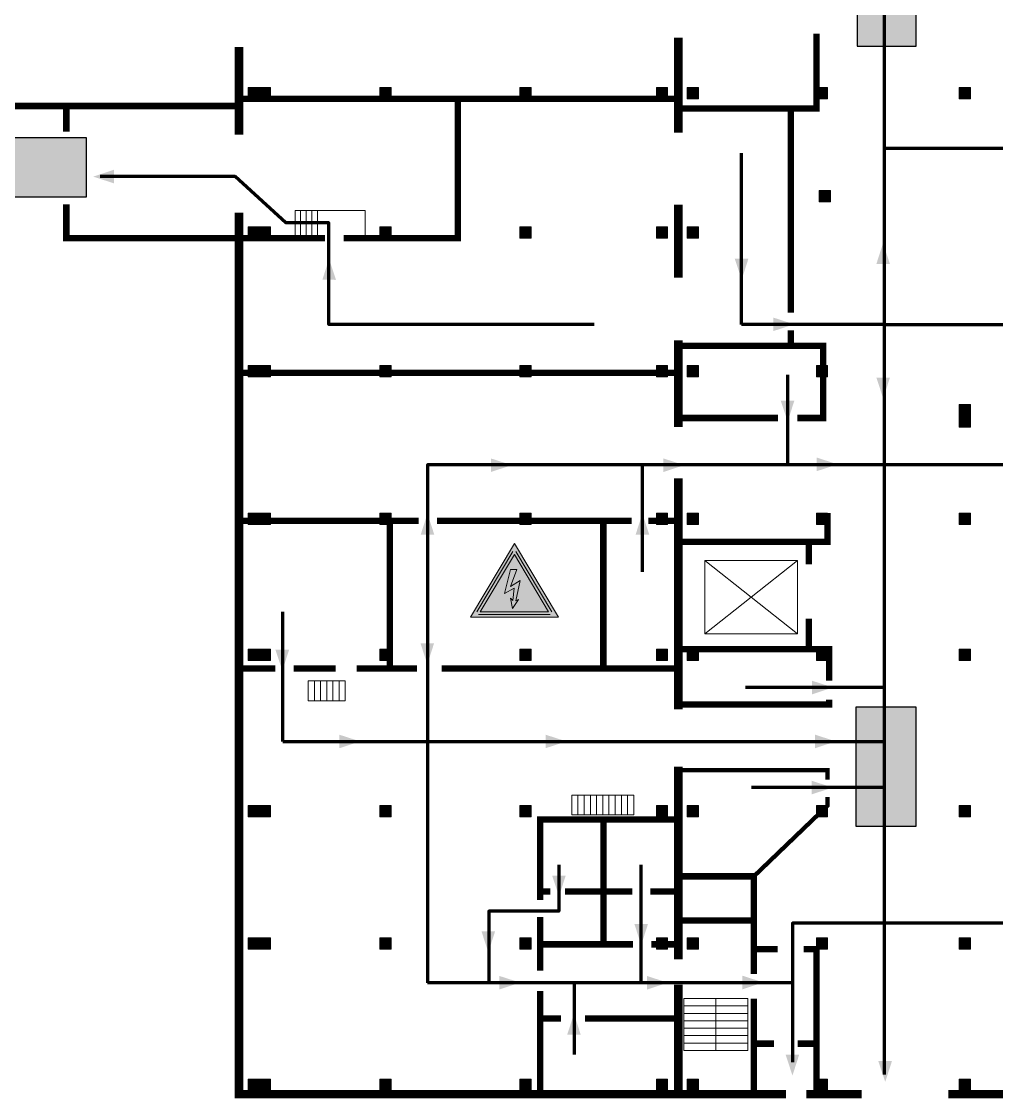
# Model space of a CAD drawing. Header units: millimetres. Extents: x 13810 to 67229, y 12374 to 21950.
# Drawn here: x 27290.6 to 27396.4, y 14282 to 14398.8 of the extents above; entities that cross this region are included whole.
import ezdxf

# ---------------------------------------------------------------- set-up
doc = ezdxf.new("R2010")
doc.units = ezdxf.units.MM
doc.layers.add('План_Штампы', color=7, linetype='Continuous')

# ---------------------------------------------------------------- blocks, each defined once
blk = doc.blocks.new('A$C32E8229D')
at = {"true_color": 0xffffff}
blk.add_hatch(color=7, dxfattribs=at).paths.add_polyline_path([(0, 0), (0, -8), (16, -8), (16, 0)])
h = blk.add_hatch(color=126)
h.paths.add_polyline_path([(0.2, -0.2), (15.8, -0.2), (15.8, -7.8), (0.2, -7.8)])
h.paths.add_polyline_path([(13.49, -2.05), (12.08, -2.05), (11.37, -2.63, 0.162397), (11.29, -2.84), (11.29, -3.63), (10.35, -3.63), (10.35, -4.05), (11.68, -4.05), (11.68, -3.48), (12.26, -4.28), (11.29, -5.1), (11.29, -6.78), (11.85, -6.78), (11.85, -5.44), (12.8, -4.64), (12.8, -5.94), (14.46, -5.94), (14.46, -5.39), (13.45, -5.39), (13.45, -3.97), (12.46, -2.59), (13.15, -2.59), (13.69, -3.34), (14.18, -3)], flags=16)
h.paths.add_polyline_path([(10.74, -1.82, 1), (11.8, -1.82, 1)], flags=16)
h.paths.add_polyline_path([(9.39, -3.59), (5.99, -3.59), (6.56, -3.03), (5.91, -3.03), (5.1, -3.83), (5.91, -4.64), (6.56, -4.64), (5.99, -4.09), (9.39, -4.09)], flags=16)
h.paths.add_polyline_path([(4.29, -1.08), (1.72, -1.08), (1.72, -6.6), (4.29, -6.6)], flags=16)
at = {"color": 126}
blk.add_lwpolyline([(16, -8), (0, -8), (0, 0), (16, 0)], close=True, dxfattribs=at)
blk = doc.blocks.new('A$C3E6D3DDE')
at = {"lineweight": 5}
h = blk.add_hatch(color=40, dxfattribs=at)
h.paths.add_polyline_path([(24.1, 1.45), (16.46, -11.35), (31.74, -11.35)])
h.paths.add_polyline_path([(24.09, -0.46), (30.03, -10.41), (18.14, -10.41)], flags=16)
h.paths.add_polyline_path([(24.54, -3.08), (23.41, -6.02), (25.13, -5.01), (24.33, -8.5), (24.82, -8.27), (23.79, -9.86), (23.4, -8.04), (23.8, -8.43), (24.04, -6.29), (22.39, -7.25), (23.44, -3.08)], flags=0)
h = blk.add_hatch(color=256, dxfattribs=at)
h.paths.add_polyline_path([(24.37, 0.03, 0.567511), (23.82, 0.03), (17.59, -10.4, 0.582454), (17.86, -10.88), (30.32, -10.88, 0.582149), (30.6, -10.4)])
h.paths.add_polyline_path([(24.09, -0.46), (18.14, -10.41), (30.03, -10.41)], flags=16)
h.paths.add_polyline_path([(24.54, -3.08), (23.41, -6.02), (25.13, -5.01), (24.33, -8.5), (24.82, -8.27), (23.79, -9.86), (23.4, -8.04), (23.8, -8.43), (24.04, -6.29), (22.39, -7.25), (23.44, -3.08)], flags=0)
h = blk.add_hatch(color=40, dxfattribs=at)
h.paths.add_polyline_path([(24.09, -0.46), (18.14, -10.41), (30.03, -10.41)])
h.paths.add_polyline_path([(24.82, -8.27), (23.79, -9.86), (23.4, -8.04), (23.8, -8.43), (24.04, -6.29), (22.39, -7.25), (23.44, -3.08), (24.54, -3.08), (23.41, -6.02), (25.13, -5.01), (24.33, -8.5)], flags=16)
at = {"color": 40, "lineweight": 5}
for p, q in [((16.46, -11.35), (24.1, 1.45)), ((24.1, 1.45), (31.74, -11.35))]:
    blk.add_line(p, q, dxfattribs=at)
at = {"lineweight": 5}
for p, q in [((17.59, -10.4), (23.82, 0.03)), ((24.37, 0.03), (30.6, -10.4)), ((18.14, -10.41), (24.09, -0.46)), ((24.09, -0.46), (30.03, -10.41)), ((23.44, -3.08), (22.39, -7.25)), ((23.41, -6.02), (24.54, -3.08)), ((24.54, -3.08), (23.44, -3.08)), ((25.13, -5.01), (23.41, -6.02)), ((24.33, -8.5), (25.13, -5.01)), ((22.39, -7.25), (24.04, -6.29)), ((24.04, -6.29), (23.8, -8.43)), ((23.8, -8.43), (23.4, -8.04)), ((23.4, -8.04), (23.79, -9.86)), ((23.79, -9.86), (24.82, -8.27)), ((24.82, -8.27), (24.33, -8.5)), ((17.86, -10.88), (30.32, -10.88)), ((18.14, -10.41), (30.03, -10.41))]:
    blk.add_line(p, q, dxfattribs=at)
at = {"color": 50, "lineweight": 5}
blk.add_line((31.74, -11.35), (16.46, -11.35), dxfattribs=at)
blk = doc.blocks.new('A$C7B4425F7')
at = {"true_color": 0xffffff}
blk.add_hatch(color=7, dxfattribs=at).paths.add_polyline_path([(0, 0), (-16, 0), (-16, -8), (0, -8)])
h = blk.add_hatch(color=126)
h.paths.add_polyline_path([(-0.2, -0.2), (-15.8, -0.2), (-15.8, -7.8), (-0.2, -7.8)])
h.paths.add_polyline_path([(-11.76, -2.03), (-11.76, -3.66), (-11.17, -3.66, -0.568275), (-11.17, -6.18), (-12.58, -6.18), (-12.58, -2.03)], flags=16)
h.paths.add_polyline_path([(-13.33, -4.12, -0.495768), (-13.59, -6.18), (-15.03, -6.18), (-15.03, -2.03), (-13.59, -2.03, -0.487973)], flags=16)
h.paths.add_polyline_path([(-10.25, -2.03), (-9.48, -2.03), (-9.48, -6.18), (-10.25, -6.18)], flags=16)
h.paths.add_polyline_path([(-13.84, -3.69), (-14.24, -3.69), (-14.24, -3.03), (-13.9, -3.03, -0.692621)], flags=0)
h.paths.add_polyline_path([(-9.15, -2.03), (-8.4, -2.03), (-8.04, -3.07), (-7.68, -2.03), (-6.93, -2.03), (-7.64, -4.1), (-6.93, -6.18), (-7.68, -6.18), (-8.04, -5.14), (-8.4, -6.18), (-9.15, -6.18), (-8.44, -4.1)], flags=16)
h.paths.add_polyline_path([(-11.76, -4.46), (-11.42, -4.46, -0.692621), (-11.36, -5.12), (-11.76, -5.12)], flags=0)
h.paths.add_polyline_path([(-13.9, -5.2), (-14.24, -5.2), (-14.24, -4.55), (-13.84, -4.55, -0.708038)], flags=0)
edge = h.paths.add_edge_path(flags=16)
edge.add_ellipse((-5.51, -4.08), major_axis=(0, 2.05), ratio=0.586184, start_angle=0, end_angle=360)
edge = h.paths.add_edge_path(flags=0)
edge.add_ellipse((-5.51, -4.08), major_axis=(0, 1.14), ratio=0.454828, start_angle=0, end_angle=360)
h.paths.add_polyline_path([(-4.13, -4.96, 0.377264), (-3.48, -4.52, 0.0555), (-3.16, -2.03), (-1.66, -2.03), (-1.66, -4.96), (-0.96, -4.96), (-0.96, -7.01), (-1.75, -7.01), (-1.75, -6.18), (-3.3, -6.18), (-3.3, -7.02), (-4.13, -7.02)], flags=16)
h.paths.add_polyline_path([(-2.73, -2.91), (-2.28, -2.91), (-2.28, -4.96), (-3.05, -4.96, 0.079136)], flags=0)
at = {"color": 126}
blk.add_lwpolyline([(-16, -8), (0, -8), (0, 0), (-16, 0)], close=True, dxfattribs=at)

msp = doc.modelspace()

# ---------------------------------------------------------------- hatches: boundary and pattern name
at = {"lineweight": 0}
h = msp.add_hatch(color=256, dxfattribs=at)
h.dxf.hatch_style = 1
h.paths.add_polyline_path([(27315.21, 14391.62), (27315.21, 14390.39), (27316.43, 14390.39), (27316.43, 14391.62)])
h = msp.add_hatch(color=256, dxfattribs=at)
h.dxf.hatch_style = 1
h.paths.add_polyline_path([(27316.43, 14391.62), (27316.43, 14390.39), (27317.66, 14390.39), (27317.66, 14391.62)])
h = msp.add_hatch(color=256, dxfattribs=at)
h.dxf.hatch_style = 1
h.paths.add_polyline_path([(27329.51, 14391.62), (27329.51, 14390.39), (27330.73, 14390.39), (27330.73, 14391.62)])
h = msp.add_hatch(color=256, dxfattribs=at)
h.dxf.hatch_style = 1
h.paths.add_polyline_path([(27344.69, 14391.62), (27344.69, 14390.39), (27345.91, 14390.39), (27345.91, 14391.62)])
h = msp.add_hatch(color=256, dxfattribs=at)
h.dxf.hatch_style = 1
h.paths.add_polyline_path([(27359.49, 14391.62), (27359.49, 14390.39), (27360.71, 14390.39), (27360.71, 14391.62)])
h = msp.add_hatch(color=256, dxfattribs=at)
h.dxf.hatch_style = 1
h.paths.add_polyline_path([(27362.83, 14391.62), (27362.83, 14390.39), (27364.05, 14390.39), (27364.05, 14391.62)])
h = msp.add_hatch(color=256, dxfattribs=at)
h.dxf.hatch_style = 1
h.paths.add_polyline_path([(27376.84, 14391.62), (27376.84, 14390.39), (27378.06, 14390.39), (27378.06, 14391.62)])
h = msp.add_hatch(color=256, dxfattribs=at)
h.dxf.hatch_style = 1
h.paths.add_polyline_path([(27392.34, 14391.62), (27392.34, 14390.39), (27393.56, 14390.39), (27393.56, 14391.62)])
h = msp.add_hatch(color=256, dxfattribs=at)
h.dxf.hatch_style = 1
h.paths.add_polyline_path([(27377.14, 14380.48), (27377.14, 14379.25), (27378.36, 14379.25), (27378.36, 14380.48)])
h = msp.add_hatch(color=256, dxfattribs=at)
h.dxf.hatch_style = 1
h.paths.add_polyline_path([(27315.21, 14376.53), (27315.21, 14375.3), (27316.43, 14375.3), (27316.43, 14376.53)])
h = msp.add_hatch(color=256, dxfattribs=at)
h.dxf.hatch_style = 1
h.paths.add_polyline_path([(27316.43, 14376.53), (27316.43, 14375.3), (27317.66, 14375.3), (27317.66, 14376.53)])
h = msp.add_hatch(color=256, dxfattribs=at)
h.dxf.hatch_style = 1
h.paths.add_polyline_path([(27329.51, 14376.53), (27329.51, 14375.3), (27330.73, 14375.3), (27330.73, 14376.53)])
h = msp.add_hatch(color=256, dxfattribs=at)
h.dxf.hatch_style = 1
h.paths.add_polyline_path([(27344.69, 14376.53), (27344.69, 14375.3), (27345.91, 14375.3), (27345.91, 14376.53)])
h = msp.add_hatch(color=256, dxfattribs=at)
h.dxf.hatch_style = 1
h.paths.add_polyline_path([(27359.49, 14376.53), (27359.49, 14375.3), (27360.71, 14375.3), (27360.71, 14376.53)])
h = msp.add_hatch(color=256, dxfattribs=at)
h.dxf.hatch_style = 1
h.paths.add_polyline_path([(27362.83, 14376.53), (27362.83, 14375.3), (27364.05, 14375.3), (27364.05, 14376.53)])
h = msp.add_hatch(color=256, dxfattribs=at)
h.dxf.hatch_style = 1
h.paths.add_polyline_path([(27315.21, 14361.49), (27315.21, 14360.26), (27316.43, 14360.26), (27316.43, 14361.49)])
h = msp.add_hatch(color=256, dxfattribs=at)
h.dxf.hatch_style = 1
h.paths.add_polyline_path([(27316.43, 14361.49), (27316.43, 14360.26), (27317.66, 14360.26), (27317.66, 14361.49)])
h = msp.add_hatch(color=256, dxfattribs=at)
h.dxf.hatch_style = 1
h.paths.add_polyline_path([(27329.51, 14361.49), (27329.51, 14360.26), (27330.73, 14360.26), (27330.73, 14361.49)])
h = msp.add_hatch(color=256, dxfattribs=at)
h.dxf.hatch_style = 1
h.paths.add_polyline_path([(27344.69, 14361.49), (27344.69, 14360.26), (27345.91, 14360.26), (27345.91, 14361.49)])
h = msp.add_hatch(color=256, dxfattribs=at)
h.dxf.hatch_style = 1
h.paths.add_polyline_path([(27359.49, 14361.49), (27359.49, 14360.26), (27360.71, 14360.26), (27360.71, 14361.49)])
h = msp.add_hatch(color=256, dxfattribs=at)
h.dxf.hatch_style = 1
h.paths.add_polyline_path([(27362.83, 14361.49), (27362.83, 14360.26), (27364.05, 14360.26), (27364.05, 14361.49)])
h = msp.add_hatch(color=256, dxfattribs=at)
h.dxf.hatch_style = 1
h.paths.add_polyline_path([(27376.84, 14361.49), (27376.84, 14360.26), (27378.06, 14360.26), (27378.06, 14361.49)])
h = msp.add_hatch(color=256, dxfattribs=at)
h.dxf.hatch_style = 1
h.paths.add_polyline_path([(27392.34, 14357.27), (27392.34, 14356.03), (27393.56, 14356.03), (27393.56, 14357.27)])
h = msp.add_hatch(color=256, dxfattribs=at)
h.dxf.hatch_style = 1
h.paths.add_polyline_path([(27392.34, 14356.03), (27392.34, 14354.8), (27393.56, 14354.8), (27393.56, 14356.03)])
h = msp.add_hatch(color=256, dxfattribs=at)
h.dxf.hatch_style = 1
h.paths.add_polyline_path([(27315.21, 14345.49), (27315.21, 14344.26), (27316.43, 14344.26), (27316.43, 14345.49)])
h = msp.add_hatch(color=256, dxfattribs=at)
h.dxf.hatch_style = 1
h.paths.add_polyline_path([(27316.43, 14345.49), (27316.43, 14344.26), (27317.66, 14344.26), (27317.66, 14345.49)])
h = msp.add_hatch(color=256, dxfattribs=at)
h.dxf.hatch_style = 1
h.paths.add_polyline_path([(27329.51, 14345.49), (27329.51, 14344.26), (27330.73, 14344.26), (27330.73, 14345.49)])
h = msp.add_hatch(color=256, dxfattribs=at)
h.dxf.hatch_style = 1
h.paths.add_polyline_path([(27344.69, 14345.49), (27344.69, 14344.26), (27345.91, 14344.26), (27345.91, 14345.49)])
h = msp.add_hatch(color=256, dxfattribs=at)
h.dxf.hatch_style = 1
h.paths.add_polyline_path([(27359.49, 14345.49), (27359.49, 14344.26), (27360.71, 14344.26), (27360.71, 14345.49)])
h = msp.add_hatch(color=256, dxfattribs=at)
h.dxf.hatch_style = 1
h.paths.add_polyline_path([(27362.83, 14345.49), (27362.83, 14344.26), (27364.05, 14344.26), (27364.05, 14345.49)])
h = msp.add_hatch(color=256, dxfattribs=at)
h.dxf.hatch_style = 1
h.paths.add_polyline_path([(27376.84, 14345.49), (27376.84, 14344.26), (27378.06, 14344.26), (27378.06, 14345.49)])
h = msp.add_hatch(color=256, dxfattribs=at)
h.dxf.hatch_style = 1
h.paths.add_polyline_path([(27392.34, 14345.49), (27392.34, 14344.26), (27393.56, 14344.26), (27393.56, 14345.49)])
h = msp.add_hatch(color=256, dxfattribs=at)
h.dxf.hatch_style = 1
h.paths.add_polyline_path([(27315.21, 14330.74), (27315.21, 14329.5), (27316.43, 14329.5), (27316.43, 14330.74)])
h = msp.add_hatch(color=256, dxfattribs=at)
h.dxf.hatch_style = 1
h.paths.add_polyline_path([(27316.43, 14330.74), (27316.43, 14329.5), (27317.66, 14329.5), (27317.66, 14330.74)])
h = msp.add_hatch(color=256, dxfattribs=at)
h.dxf.hatch_style = 1
h.paths.add_polyline_path([(27329.51, 14330.74), (27329.51, 14329.5), (27330.73, 14329.5), (27330.73, 14330.74)])
h = msp.add_hatch(color=256, dxfattribs=at)
h.dxf.hatch_style = 1
h.paths.add_polyline_path([(27344.69, 14330.74), (27344.69, 14329.5), (27345.91, 14329.5), (27345.91, 14330.74)])
h = msp.add_hatch(color=256, dxfattribs=at)
h.dxf.hatch_style = 1
h.paths.add_polyline_path([(27359.49, 14330.74), (27359.49, 14329.5), (27360.71, 14329.5), (27360.71, 14330.74)])
h = msp.add_hatch(color=256, dxfattribs=at)
h.dxf.hatch_style = 1
h.paths.add_polyline_path([(27362.83, 14330.74), (27362.83, 14329.5), (27364.05, 14329.5), (27364.05, 14330.74)])
h = msp.add_hatch(color=256, dxfattribs=at)
h.dxf.hatch_style = 1
h.paths.add_polyline_path([(27376.84, 14330.74), (27376.84, 14329.5), (27378.06, 14329.5), (27378.06, 14330.74)])
h = msp.add_hatch(color=256, dxfattribs=at)
h.dxf.hatch_style = 1
h.paths.add_polyline_path([(27392.34, 14330.74), (27392.34, 14329.5), (27393.56, 14329.5), (27393.56, 14330.74)])
h = msp.add_hatch(color=256, dxfattribs=at)
h.dxf.hatch_style = 1
h.paths.add_polyline_path([(27315.21, 14313.79), (27315.21, 14312.56), (27316.43, 14312.56), (27316.43, 14313.79)])
h = msp.add_hatch(color=256, dxfattribs=at)
h.dxf.hatch_style = 1
h.paths.add_polyline_path([(27316.43, 14313.79), (27316.43, 14312.56), (27317.66, 14312.56), (27317.66, 14313.79)])
h = msp.add_hatch(color=256, dxfattribs=at)
h.dxf.hatch_style = 1
h.paths.add_polyline_path([(27329.51, 14313.79), (27329.51, 14312.56), (27330.73, 14312.56), (27330.73, 14313.79)])
h = msp.add_hatch(color=256, dxfattribs=at)
h.dxf.hatch_style = 1
h.paths.add_polyline_path([(27344.69, 14313.79), (27344.69, 14312.56), (27345.91, 14312.56), (27345.91, 14313.79)])
h = msp.add_hatch(color=256, dxfattribs=at)
h.dxf.hatch_style = 1
h.paths.add_polyline_path([(27359.49, 14313.79), (27359.49, 14312.56), (27360.71, 14312.56), (27360.71, 14313.79)])
h = msp.add_hatch(color=256, dxfattribs=at)
h.dxf.hatch_style = 1
h.paths.add_polyline_path([(27362.83, 14313.79), (27362.83, 14312.56), (27364.05, 14312.56), (27364.05, 14313.79)])
h = msp.add_hatch(color=256, dxfattribs=at)
h.dxf.hatch_style = 1
h.paths.add_polyline_path([(27376.84, 14313.79), (27376.84, 14312.56), (27378.06, 14312.56), (27378.06, 14313.79)])
h = msp.add_hatch(color=256, dxfattribs=at)
h.dxf.hatch_style = 1
h.paths.add_polyline_path([(27392.34, 14313.79), (27392.34, 14312.56), (27393.56, 14312.56), (27393.56, 14313.79)])
h = msp.add_hatch(color=256, dxfattribs=at)
h.dxf.hatch_style = 1
h.paths.add_polyline_path([(27315.21, 14299.45), (27315.21, 14298.22), (27316.43, 14298.22), (27316.43, 14299.45)])
h = msp.add_hatch(color=256, dxfattribs=at)
h.dxf.hatch_style = 1
h.paths.add_polyline_path([(27316.43, 14299.45), (27316.43, 14298.22), (27317.66, 14298.22), (27317.66, 14299.45)])
h = msp.add_hatch(color=256, dxfattribs=at)
h.dxf.hatch_style = 1
h.paths.add_polyline_path([(27329.51, 14299.45), (27329.51, 14298.22), (27330.73, 14298.22), (27330.73, 14299.45)])
h = msp.add_hatch(color=256, dxfattribs=at)
h.dxf.hatch_style = 1
h.paths.add_polyline_path([(27344.69, 14299.45), (27344.69, 14298.22), (27345.91, 14298.22), (27345.91, 14299.45)])
h = msp.add_hatch(color=256, dxfattribs=at)
h.dxf.hatch_style = 1
h.paths.add_polyline_path([(27359.49, 14299.45), (27359.49, 14298.22), (27360.71, 14298.22), (27360.71, 14299.45)])
h = msp.add_hatch(color=256, dxfattribs=at)
h.dxf.hatch_style = 1
h.paths.add_polyline_path([(27362.83, 14299.45), (27362.83, 14298.22), (27364.05, 14298.22), (27364.05, 14299.45)])
h = msp.add_hatch(color=256, dxfattribs=at)
h.dxf.hatch_style = 1
h.paths.add_polyline_path([(27376.84, 14299.45), (27376.84, 14298.22), (27378.06, 14298.22), (27378.06, 14299.45)])
h = msp.add_hatch(color=256, dxfattribs=at)
h.dxf.hatch_style = 1
h.paths.add_polyline_path([(27392.34, 14299.45), (27392.34, 14298.22), (27393.56, 14298.22), (27393.56, 14299.45)])
h = msp.add_hatch(color=256, dxfattribs=at)
h.dxf.hatch_style = 1
h.paths.add_polyline_path([(27315.21, 14284.12), (27315.21, 14282.89), (27316.43, 14282.89), (27316.43, 14284.12)])
h = msp.add_hatch(color=256, dxfattribs=at)
h.dxf.hatch_style = 1
h.paths.add_polyline_path([(27316.43, 14284.12), (27316.43, 14282.89), (27317.66, 14282.89), (27317.66, 14284.12)])
h = msp.add_hatch(color=256, dxfattribs=at)
h.dxf.hatch_style = 1
h.paths.add_polyline_path([(27329.51, 14284.12), (27329.51, 14282.89), (27330.73, 14282.89), (27330.73, 14284.12)])
h = msp.add_hatch(color=256, dxfattribs=at)
h.dxf.hatch_style = 1
h.paths.add_polyline_path([(27344.69, 14284.12), (27344.69, 14282.89), (27345.91, 14282.89), (27345.91, 14284.12)])
h = msp.add_hatch(color=256, dxfattribs=at)
h.dxf.hatch_style = 1
h.paths.add_polyline_path([(27359.49, 14284.12), (27359.49, 14282.89), (27360.71, 14282.89), (27360.71, 14284.12)])
h = msp.add_hatch(color=256, dxfattribs=at)
h.dxf.hatch_style = 1
h.paths.add_polyline_path([(27362.83, 14284.12), (27362.83, 14282.89), (27364.05, 14282.89), (27364.05, 14284.12)])
h = msp.add_hatch(color=256, dxfattribs=at)
h.dxf.hatch_style = 1
h.paths.add_polyline_path([(27376.84, 14284.12), (27376.84, 14282.89), (27378.06, 14282.89), (27378.06, 14284.12)])
h = msp.add_hatch(color=256, dxfattribs=at)
h.dxf.hatch_style = 1
h.paths.add_polyline_path([(27392.34, 14284.12), (27392.34, 14282.89), (27393.56, 14282.89), (27393.56, 14284.12)])

# ---------------------------------------------------------------- linework, layer by layer
for points, const_width in [([(27295.5, 14386.85), (27295.5, 14389.63), (27314.04, 14389.63), (27285.48, 14389.63), (27285.48, 14453.18), (27284.45, 14453.18)], 0.693), ([(27361.87, 14386.75), (27361.87, 14397.03)], 0.924), ([(27374.06, 14367.21), (27374.06, 14389.36), (27361.82, 14389.36), (27376.84, 14389.36), (27376.84, 14397.48)], 0.693), ([(27314.23, 14386.53), (27314.23, 14396.03)], 0.924), ([(27361.87, 14390.39), (27314.17, 14390.39)], 0.693), ([(27325.58, 14375.3), (27337.97, 14375.3), (27337.97, 14390.39)], 0.693), ([(27315.21, 14375.3), (27295.5, 14375.3), (27295.5, 14378.97)], 0.693), ([(27361.87, 14371), (27361.87, 14378.92)], 0.924), ([(27373.54, 14282.49), (27314.23, 14282.49), (27314.23, 14378.08)], 0.924), ([(27314.23, 14375.3), (27323.56, 14375.3)], 0.693), ([(27374.06, 14363.64), (27374.06, 14365.29)], 0.693), ([(27361.87, 14354.82), (27361.87, 14364.24)], 0.924), ([(27374.77, 14355.8), (27377.57, 14355.8), (27377.57, 14363.64), (27361.43, 14363.64)], 0.693), ([(27361.68, 14360.71), (27314.2, 14360.71)], 0.693), ([(27372.68, 14355.8), (27362.15, 14355.8)], 0.693), ([(27361.87, 14324.21), (27361.87, 14349.25)], 0.924), ([(27376.02, 14339.92), (27376.02, 14342.39), (27378.06, 14342.39), (27378.06, 14345.49)], 0.693), ([(27333.72, 14344.65), (27314.19, 14344.65)], 0.693), ([(27330.59, 14328.65), (27330.59, 14344.65)], 0.693), ([(27356.81, 14344.65), (27335.7, 14344.65)], 0.693), ([(27353.74, 14344.65), (27353.74, 14328.65)], 0.693), ([(27361.73, 14344.65), (27358.6, 14344.65)], 0.693), ([(27376.02, 14342.39), (27361.97, 14342.39)], 0.693), ([(27378.22, 14327.34), (27378.22, 14330.74), (27361.73, 14330.74), (27376.02, 14330.74), (27376.02, 14334.06)], 0.693), ([(27318.17, 14328.65), (27314.15, 14328.65)], 0.693), ([(27324.72, 14328.65), (27320.17, 14328.65)], 0.693), ([(27333.53, 14328.65), (27326.98, 14328.65)], 0.693), ([(27361.76, 14328.65), (27336.19, 14328.65)], 0.693), ([(27361.91, 14324.74), (27378.22, 14324.74), (27378.22, 14325.25)], 0.693), ([(27361.87, 14297.12), (27361.87, 14318)], 0.924), ([(27378.06, 14316.59), (27378.06, 14317.61), (27361.98, 14317.61)], 0.462), ([(27370.06, 14306.11), (27378.06, 14313.79), (27378.06, 14314.73)], 0.462), ([(27346.9, 14303.54), (27346.9, 14312.26), (27361.49, 14312.26), (27353.75, 14312.26), (27353.75, 14298.74), (27356.97, 14298.74)], 0.693), ([(27370.06, 14298.22), (27370.06, 14306.11), (27361.78, 14306.11)], 0.693), ([(27346.9, 14304.48), (27348, 14304.48)], 0.693), ([(27356.89, 14304.48), (27349.57, 14304.48)], 0.693), ([(27361.65, 14304.48), (27358.85, 14304.48)], 0.693), ([(27346.9, 14295.88), (27346.9, 14301.71)], 0.693), ([(27370.06, 14301.31), (27361.78, 14301.31)], 0.693), ([(27346.9, 14298.74), (27353.75, 14298.74)], 0.693), ([(27358.96, 14298.74), (27361.65, 14298.74)], 0.693), ([(27372.66, 14298.22), (27370.06, 14298.22), (27370.06, 14295.54)], 0.693), ([(27376.84, 14282.89), (27376.84, 14298.22), (27375.46, 14298.22)], 0.693), ([(27361.87, 14282.6), (27361.87, 14294.38)], 0.924), ([(27346.9, 14282.63), (27346.9, 14293.68)], 0.693), ([(27370.06, 14292.86), (27370.06, 14282.54), (27370.06, 14287.97), (27372.26, 14287.97)], 0.693), ([(27346.9, 14290.7), (27349.16, 14290.7)], 0.693), ([(27351.74, 14290.7), (27361.54, 14290.7)], 0.693), ([(27376.84, 14287.97), (27374.82, 14287.97)], 0.693), ([(27381.76, 14282.49), (27375.75, 14282.49)], 0.924), ([(27672.96, 14282.49), (27391.17, 14282.49)], 0.924)]:
    msp.add_lwpolyline(points, dxfattribs=dict(at, const_width=const_width))
at = {"color": 126, "lineweight": 100, "true_color": 0x008754}
for points in [[(27384.21, 14431.93), (27384.21, 14284.62)], [(27368.72, 14365.93), (27368.72, 14384.53)], [(27844.57, 14385.01), (27384.21, 14385.01)], [(27352.74, 14365.93), (27323.97, 14365.93), (27323.97, 14376.96), (27319.32, 14376.96), (27313.82, 14381.98), (27299.17, 14381.98)], [(27384.21, 14365.93), (27432.26, 14365.93), (27432.26, 14368.49)], [(27384.21, 14365.93), (27368.72, 14365.93)], [(27373.73, 14350.73), (27373.73, 14360.48)], [(27357.95, 14350.73), (27334.66, 14350.73), (27334.66, 14339.11)], [(27384.21, 14350.73), (27357.95, 14350.73), (27357.95, 14339.11)], [(27844.57, 14350.73), (27384.21, 14350.73)], [(27334.66, 14339.11), (27334.66, 14320.74), (27384.21, 14320.74)], [(27318.98, 14320.74), (27318.98, 14334.77)], [(27384.21, 14326.59), (27369.17, 14326.59)], [(27318.98, 14320.74), (27334.66, 14320.74)], [(27334.66, 14320.74), (27334.66, 14294.58)], [(27384.21, 14315.75), (27369.81, 14315.75)], [(27348.92, 14307.36), (27348.92, 14302.34), (27341.31, 14302.34), (27341.31, 14294.58)], [(27357.83, 14294.58), (27357.83, 14307.36)], [(27384.21, 14301.02), (27374.24, 14301.02), (27374.24, 14285.98)], [(27421.98, 14294.5), (27421.98, 14301.02), (27384.21, 14301.02)], [(27374.24, 14294.58), (27334.66, 14294.58)], [(27350.57, 14294.58), (27350.57, 14286.8)]]:
    msp.add_lwpolyline(points, dxfattribs=at)
at = {"lineweight": 0}
for points in [[(27316.43, 14390.39), (27315.21, 14390.39), (27315.21, 14391.62), (27316.43, 14391.62)], [(27317.66, 14390.39), (27316.43, 14390.39), (27316.43, 14391.62), (27317.66, 14391.62)], [(27330.73, 14390.39), (27329.51, 14390.39), (27329.51, 14391.62), (27330.73, 14391.62)], [(27345.91, 14390.39), (27344.69, 14390.39), (27344.69, 14391.62), (27345.91, 14391.62)], [(27360.71, 14390.39), (27359.49, 14390.39), (27359.49, 14391.62), (27360.71, 14391.62)], [(27364.05, 14390.39), (27362.83, 14390.39), (27362.83, 14391.62), (27364.05, 14391.62)], [(27378.06, 14390.39), (27376.84, 14390.39), (27376.84, 14391.62), (27378.06, 14391.62)], [(27393.56, 14390.39), (27392.34, 14390.39), (27392.34, 14391.62), (27393.56, 14391.62)], [(27378.36, 14379.25), (27377.14, 14379.25), (27377.14, 14380.48), (27378.36, 14380.48)], [(27320.91, 14378.29), (27320.3, 14378.29), (27320.3, 14375.5), (27320.91, 14375.5)], [(27321.52, 14378.29), (27320.91, 14378.29), (27320.91, 14375.5), (27321.52, 14375.5)], [(27322.14, 14378.29), (27321.52, 14378.29), (27321.52, 14375.5), (27322.14, 14375.5)], [(27322.75, 14378.29), (27322.14, 14378.29), (27322.14, 14375.5), (27322.75, 14375.5)], [(27316.43, 14375.3), (27315.21, 14375.3), (27315.21, 14376.53), (27316.43, 14376.53)], [(27317.66, 14375.3), (27316.43, 14375.3), (27316.43, 14376.53), (27317.66, 14376.53)], [(27330.73, 14375.3), (27329.51, 14375.3), (27329.51, 14376.53), (27330.73, 14376.53)], [(27345.91, 14375.3), (27344.69, 14375.3), (27344.69, 14376.53), (27345.91, 14376.53)], [(27360.71, 14375.3), (27359.49, 14375.3), (27359.49, 14376.53), (27360.71, 14376.53)], [(27364.05, 14375.3), (27362.83, 14375.3), (27362.83, 14376.53), (27364.05, 14376.53)], [(27316.43, 14360.26), (27315.21, 14360.26), (27315.21, 14361.49), (27316.43, 14361.49)], [(27317.66, 14360.26), (27316.43, 14360.26), (27316.43, 14361.49), (27317.66, 14361.49)], [(27330.73, 14360.26), (27329.51, 14360.26), (27329.51, 14361.49), (27330.73, 14361.49)], [(27345.91, 14360.26), (27344.69, 14360.26), (27344.69, 14361.49), (27345.91, 14361.49)], [(27360.71, 14360.26), (27359.49, 14360.26), (27359.49, 14361.49), (27360.71, 14361.49)], [(27364.05, 14360.26), (27362.83, 14360.26), (27362.83, 14361.49), (27364.05, 14361.49)], [(27378.06, 14360.26), (27376.84, 14360.26), (27376.84, 14361.49), (27378.06, 14361.49)], [(27393.56, 14356.03), (27392.34, 14356.03), (27392.34, 14357.27), (27393.56, 14357.27)], [(27393.56, 14354.8), (27392.34, 14354.8), (27392.34, 14356.03), (27393.56, 14356.03)], [(27316.43, 14344.26), (27315.21, 14344.26), (27315.21, 14345.49), (27316.43, 14345.49)], [(27317.66, 14344.26), (27316.43, 14344.26), (27316.43, 14345.49), (27317.66, 14345.49)], [(27330.73, 14344.26), (27329.51, 14344.26), (27329.51, 14345.49), (27330.73, 14345.49)], [(27345.91, 14344.26), (27344.69, 14344.26), (27344.69, 14345.49), (27345.91, 14345.49)], [(27360.71, 14344.26), (27359.49, 14344.26), (27359.49, 14345.49), (27360.71, 14345.49)], [(27364.05, 14344.26), (27362.83, 14344.26), (27362.83, 14345.49), (27364.05, 14345.49)], [(27378.06, 14344.26), (27376.84, 14344.26), (27376.84, 14345.49), (27378.06, 14345.49)], [(27393.56, 14344.26), (27392.34, 14344.26), (27392.34, 14345.49), (27393.56, 14345.49)], [(27374.79, 14332.41), (27364.74, 14332.41), (27364.74, 14340.36), (27374.79, 14340.36)], [(27316.43, 14329.5), (27315.21, 14329.5), (27315.21, 14330.74), (27316.43, 14330.74)], [(27317.66, 14329.5), (27316.43, 14329.5), (27316.43, 14330.74), (27317.66, 14330.74)], [(27330.73, 14329.5), (27329.51, 14329.5), (27329.51, 14330.74), (27330.73, 14330.74)], [(27345.91, 14329.5), (27344.69, 14329.5), (27344.69, 14330.74), (27345.91, 14330.74)], [(27360.71, 14329.5), (27359.49, 14329.5), (27359.49, 14330.74), (27360.71, 14330.74)], [(27364.05, 14329.5), (27362.83, 14329.5), (27362.83, 14330.74), (27364.05, 14330.74)], [(27378.06, 14329.5), (27376.84, 14329.5), (27376.84, 14330.74), (27378.06, 14330.74)], [(27393.56, 14329.5), (27392.34, 14329.5), (27392.34, 14330.74), (27393.56, 14330.74)], [(27322.4, 14325.15), (27321.72, 14325.15), (27321.72, 14327.29), (27322.4, 14327.29)], [(27323.07, 14325.15), (27322.4, 14325.15), (27322.4, 14327.29), (27323.07, 14327.29)], [(27323.74, 14325.15), (27323.07, 14325.15), (27323.07, 14327.29), (27323.74, 14327.29)], [(27324.41, 14325.15), (27323.74, 14325.15), (27323.74, 14327.29), (27324.41, 14327.29)], [(27325.08, 14325.15), (27324.41, 14325.15), (27324.41, 14327.29), (27325.08, 14327.29)], [(27325.75, 14325.15), (27325.08, 14325.15), (27325.08, 14327.29), (27325.75, 14327.29)], [(27350.99, 14312.77), (27350.32, 14312.77), (27350.32, 14314.91), (27350.99, 14314.91)], [(27351.66, 14312.77), (27350.99, 14312.77), (27350.99, 14314.91), (27351.66, 14314.91)], [(27352.33, 14312.77), (27351.66, 14312.77), (27351.66, 14314.91), (27352.33, 14314.91)], [(27353, 14312.77), (27352.33, 14312.77), (27352.33, 14314.91), (27353, 14314.91)], [(27353.67, 14312.77), (27353, 14312.77), (27353, 14314.91), (27353.67, 14314.91)], [(27354.35, 14312.77), (27353.67, 14312.77), (27353.67, 14314.91), (27354.35, 14314.91)], [(27355.02, 14312.77), (27354.35, 14312.77), (27354.35, 14314.91), (27355.02, 14314.91)], [(27355.69, 14312.77), (27355.02, 14312.77), (27355.02, 14314.91), (27355.69, 14314.91)], [(27356.36, 14312.77), (27355.69, 14312.77), (27355.69, 14314.91), (27356.36, 14314.91)], [(27357.03, 14312.77), (27356.36, 14312.77), (27356.36, 14314.91), (27357.03, 14314.91)], [(27316.43, 14312.56), (27315.21, 14312.56), (27315.21, 14313.79), (27316.43, 14313.79)], [(27317.66, 14312.56), (27316.43, 14312.56), (27316.43, 14313.79), (27317.66, 14313.79)], [(27330.73, 14312.56), (27329.51, 14312.56), (27329.51, 14313.79), (27330.73, 14313.79)], [(27345.91, 14312.56), (27344.69, 14312.56), (27344.69, 14313.79), (27345.91, 14313.79)], [(27360.71, 14312.56), (27359.49, 14312.56), (27359.49, 14313.79), (27360.71, 14313.79)], [(27364.05, 14312.56), (27362.83, 14312.56), (27362.83, 14313.79), (27364.05, 14313.79)], [(27378.06, 14312.56), (27376.84, 14312.56), (27376.84, 14313.79), (27378.06, 14313.79)], [(27393.56, 14312.56), (27392.34, 14312.56), (27392.34, 14313.79), (27393.56, 14313.79)], [(27316.43, 14298.22), (27315.21, 14298.22), (27315.21, 14299.45), (27316.43, 14299.45)], [(27317.66, 14298.22), (27316.43, 14298.22), (27316.43, 14299.45), (27317.66, 14299.45)], [(27330.73, 14298.22), (27329.51, 14298.22), (27329.51, 14299.45), (27330.73, 14299.45)], [(27345.91, 14298.22), (27344.69, 14298.22), (27344.69, 14299.45), (27345.91, 14299.45)], [(27360.71, 14298.22), (27359.49, 14298.22), (27359.49, 14299.45), (27360.71, 14299.45)], [(27364.05, 14298.22), (27362.83, 14298.22), (27362.83, 14299.45), (27364.05, 14299.45)], [(27378.06, 14298.22), (27376.84, 14298.22), (27376.84, 14299.45), (27378.06, 14299.45)], [(27393.56, 14298.22), (27392.34, 14298.22), (27392.34, 14299.45), (27393.56, 14299.45)], [(27365.93, 14292.86), (27362.45, 14292.86), (27362.45, 14292.06), (27365.93, 14292.06)], [(27365.93, 14292.06), (27362.45, 14292.06), (27362.45, 14291.26), (27365.93, 14291.26)], [(27369.41, 14292.86), (27365.93, 14292.86), (27365.93, 14292.06), (27369.41, 14292.06)], [(27369.41, 14292.06), (27365.93, 14292.06), (27365.93, 14291.26), (27369.41, 14291.26)], [(27365.93, 14291.26), (27362.45, 14291.26), (27362.45, 14290.45), (27365.93, 14290.45)], [(27369.41, 14291.26), (27365.93, 14291.26), (27365.93, 14290.45), (27369.41, 14290.45)], [(27365.93, 14290.45), (27362.45, 14290.45), (27362.45, 14289.65), (27365.93, 14289.65)], [(27365.93, 14289.65), (27362.45, 14289.65), (27362.45, 14288.85), (27365.93, 14288.85)], [(27369.41, 14290.45), (27365.93, 14290.45), (27365.93, 14289.65), (27369.41, 14289.65)], [(27369.41, 14289.65), (27365.93, 14289.65), (27365.93, 14288.85), (27369.41, 14288.85)], [(27365.93, 14288.85), (27362.45, 14288.85), (27362.45, 14288.04), (27365.93, 14288.04)], [(27369.41, 14288.85), (27365.93, 14288.85), (27365.93, 14288.04), (27369.41, 14288.04)], [(27365.93, 14288.04), (27362.45, 14288.04), (27362.45, 14287.24), (27365.93, 14287.24)], [(27369.41, 14288.04), (27365.93, 14288.04), (27365.93, 14287.24), (27369.41, 14287.24)], [(27316.43, 14282.89), (27315.21, 14282.89), (27315.21, 14284.12), (27316.43, 14284.12)], [(27317.66, 14282.89), (27316.43, 14282.89), (27316.43, 14284.12), (27317.66, 14284.12)], [(27330.73, 14282.89), (27329.51, 14282.89), (27329.51, 14284.12), (27330.73, 14284.12)], [(27345.91, 14282.89), (27344.69, 14282.89), (27344.69, 14284.12), (27345.91, 14284.12)], [(27360.71, 14282.89), (27359.49, 14282.89), (27359.49, 14284.12), (27360.71, 14284.12)], [(27364.05, 14282.89), (27362.83, 14282.89), (27362.83, 14284.12), (27364.05, 14284.12)], [(27378.06, 14282.89), (27376.84, 14282.89), (27376.84, 14284.12), (27378.06, 14284.12)], [(27393.56, 14282.89), (27392.34, 14282.89), (27392.34, 14284.12), (27393.56, 14284.12)]]:
    msp.add_lwpolyline(points, close=True, dxfattribs=at)
for points in [[(27327.92, 14375.37), (27327.92, 14378.29), (27320.44, 14378.29)], [(27374.79, 14340.36), (27364.74, 14332.41)], [(27374.79, 14332.41), (27364.74, 14340.36)]]:
    msp.add_lwpolyline(points, dxfattribs=at)
at = {"layer": 'План_Штампы', "color": 126, "true_color": 0x008754}
for points in [[(27300.68, 14382.72), (27300.68, 14381.24), (27298.41, 14381.97)], [(27384.82, 14372.5), (27383.35, 14372.5), (27384.07, 14374.76)], [(27324.74, 14370.78), (27323.27, 14370.79), (27323.99, 14373.05)], [(27367.99, 14373.07), (27369.47, 14373.07), (27368.74, 14370.8)], [(27372.16, 14365.22), (27372.17, 14366.69), (27374.43, 14365.96)], [(27383.35, 14360.18), (27384.82, 14360.18), (27384.09, 14357.92)], [(27372.98, 14357.68), (27374.45, 14357.68), (27373.73, 14355.41)], [(27341.54, 14349.95), (27341.54, 14351.42), (27343.81, 14350.69)], [(27360.25, 14349.95), (27360.25, 14351.42), (27362.52, 14350.69)], [(27376.89, 14350.04), (27376.89, 14351.51), (27379.15, 14350.78)], [(27335.41, 14343.15), (27333.93, 14343.15), (27334.66, 14345.42)], [(27358.72, 14343.16), (27357.24, 14343.16), (27357.97, 14345.43)], [(27318.18, 14330.68), (27319.66, 14330.68), (27318.93, 14328.42)], [(27333.91, 14331.37), (27335.38, 14331.37), (27334.65, 14329.1)], [(27376.37, 14325.84), (27376.37, 14327.32), (27378.64, 14326.59)], [(27325.1, 14320), (27325.1, 14321.47), (27327.37, 14320.74)], [(27347.47, 14320), (27347.47, 14321.47), (27349.74, 14320.74)], [(27376.7, 14320), (27376.7, 14321.47), (27378.96, 14320.74)], [(27376.34, 14315), (27376.34, 14316.47), (27378.61, 14315.74)], [(27348.19, 14306.2), (27349.66, 14306.2), (27348.93, 14303.94)], [(27340.52, 14300.15), (27342, 14300.15), (27341.27, 14297.89)], [(27357.1, 14300.95), (27358.58, 14300.95), (27357.85, 14298.68)], [(27342.45, 14293.84), (27342.45, 14295.32), (27344.72, 14294.59)], [(27358.47, 14293.83), (27358.47, 14295.31), (27360.73, 14294.58)], [(27368.82, 14293.86), (27368.82, 14295.34), (27371.08, 14294.61)], [(27351.29, 14288.94), (27349.82, 14288.94), (27350.55, 14291.21)], [(27373.5, 14286.79), (27374.98, 14286.79), (27374.25, 14284.52)], [(27383.56, 14286.09), (27385.04, 14286.09), (27384.31, 14283.83)]]:
    msp.add_solid(points, dxfattribs=at)

# ---------------------------------------------------------------- block references
at = {"xscale": 0.625, "yscale": 0.625, "zscale": 0.625}
msp.add_blockref('A$C3E6D3DDE', (27329.03, 14341.3), dxfattribs=at)
at = {"layer": 'План_Штампы', "color": 126, "true_color": 0x008754}
for p, xscale, yscale, zscale, rotation in [((27381.25, 14408.93), -0.8, 0.8, 0.8, 90), ((27381.16, 14311.53), 0.8100087101568005, 0.8100087101568005, 0.8100087101568005, 89.99786532371438)]:
    msp.add_blockref('A$C32E8229D', p, dxfattribs=dict(at, xscale=xscale, yscale=yscale, zscale=zscale, rotation=rotation))
at = {"layer": 'План_Штампы', "xscale": 0.8, "yscale": 0.8, "zscale": 0.8}
msp.add_blockref('A$C7B4425F7', (27297.7, 14386.19), dxfattribs=at)

doc.saveas('drawing.dxf')
